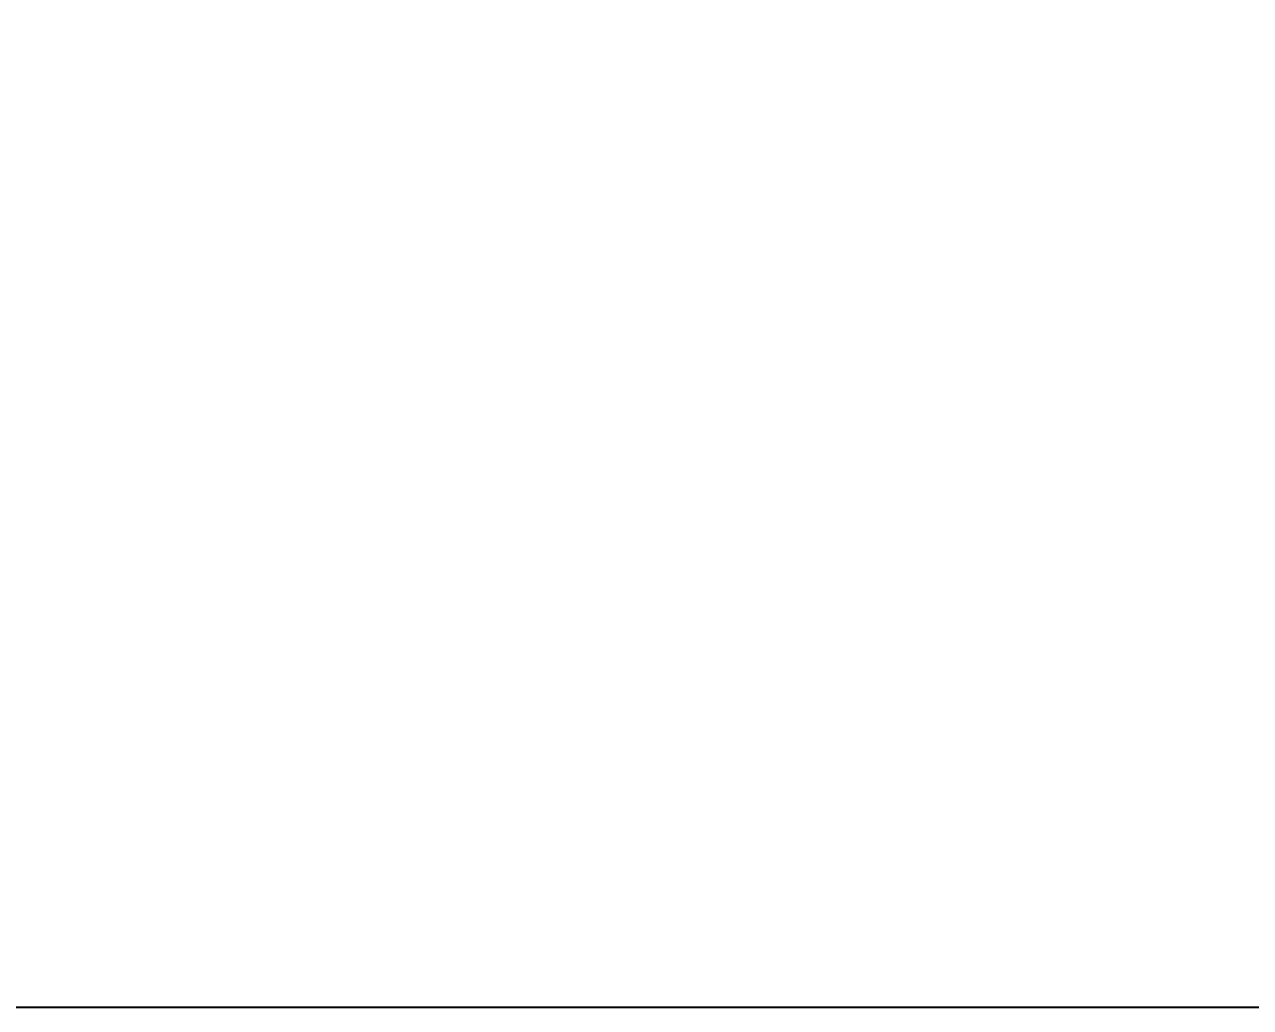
# Model space of a CAD drawing. Header units: millimetres. Extents: x 0 to 21000, y 0 to 14850.
# Drawn here: x 3201 to 4289, y 3936 to 4808 of the extents above; entities that cross this region are included whole.
import ezdxf

# ---------------------------------------------------------------- set-up
doc = ezdxf.new("R2010")
doc.units = ezdxf.units.MM
doc.header["$LTSCALE"] = 500
doc.layers.add('08', color=1, linetype='Continuous')
doc.styles.get("Standard").update_dxf_attribs({"font": 'isocp', "width": 0.707, "bigfont": 'intecad.shx'})
doc.dimstyles.new('INTE', dxfattribs={"dimscale": 50, "dimtxt": 6, "dimasz": 3, "dimexe": 3, "dimexo": 0, "dimgap": 1, "dimtad": 1, "dimdec": 1, "dimdsep": 46, "dimtxsty": 'Standard', "dimcen": 0, "dimclrd": 1, "dimclre": 1, "dimclrt": 3, "dimaunit": 1, "dimadec": 0, "dimazin": 0, "dimtfac": 1, "dimtdec": 1, "dimtmove": 0, "dimatfit": 0, "dimfxl": 1, "dimarcsym": 0})

# ---------------------------------------------------------------- blocks, each defined once
blk = doc.blocks.new('*D335')
at = {"layer": '08', "color": 1, "lineweight": -2}
for p, q in [((4550, 11556.5), (2372.9, 11556.5)), ((2522.9, 4086.5), (2522.9, 11406.5)), ((4353.7, 3936.5), (2372.9, 3936.5))]:
    blk.add_line(p, q, dxfattribs=at)
at = {"layer": '08', "color": 1}
for points in [[(2497.9, 11406.5), (2547.9, 11406.5), (2522.9, 11556.5)], [(2497.9, 4086.5), (2547.9, 4086.5), (2522.9, 3936.5)]]:
    blk.add_solid(points, dxfattribs=at)
at = {"layer": 'Defpoints', "color": 0}
for p in [(2522.9, 11556.5), (4550, 11556.5), (4353.7, 3936.5)]:
    blk.add_point(p, dxfattribs=at)
at = {"layer": '08', "color": 3, "insert": (2322.9, 7746.5), "char_height": 300, "attachment_point": 5, "rotation": 90}
blk.add_mtext('7620', dxfattribs=at)

msp = doc.modelspace()

# ---------------------------------------------------------------- dimensions: what is measured, and where the dimension line sits
at = {"layer": '08'}
dim = msp.add_linear_dim(base=(2522.91, 11556.49), p1=(4353.73, 3936.49), p2=(4549.95, 11556.49), angle=270, dimstyle='INTE', dxfattribs=at)
dim.commit()
dim.dimension.update_dxf_attribs({"geometry": '*D335', "text_midpoint": (2322.88, 7746.49)})

doc.saveas('drawing.dxf')
